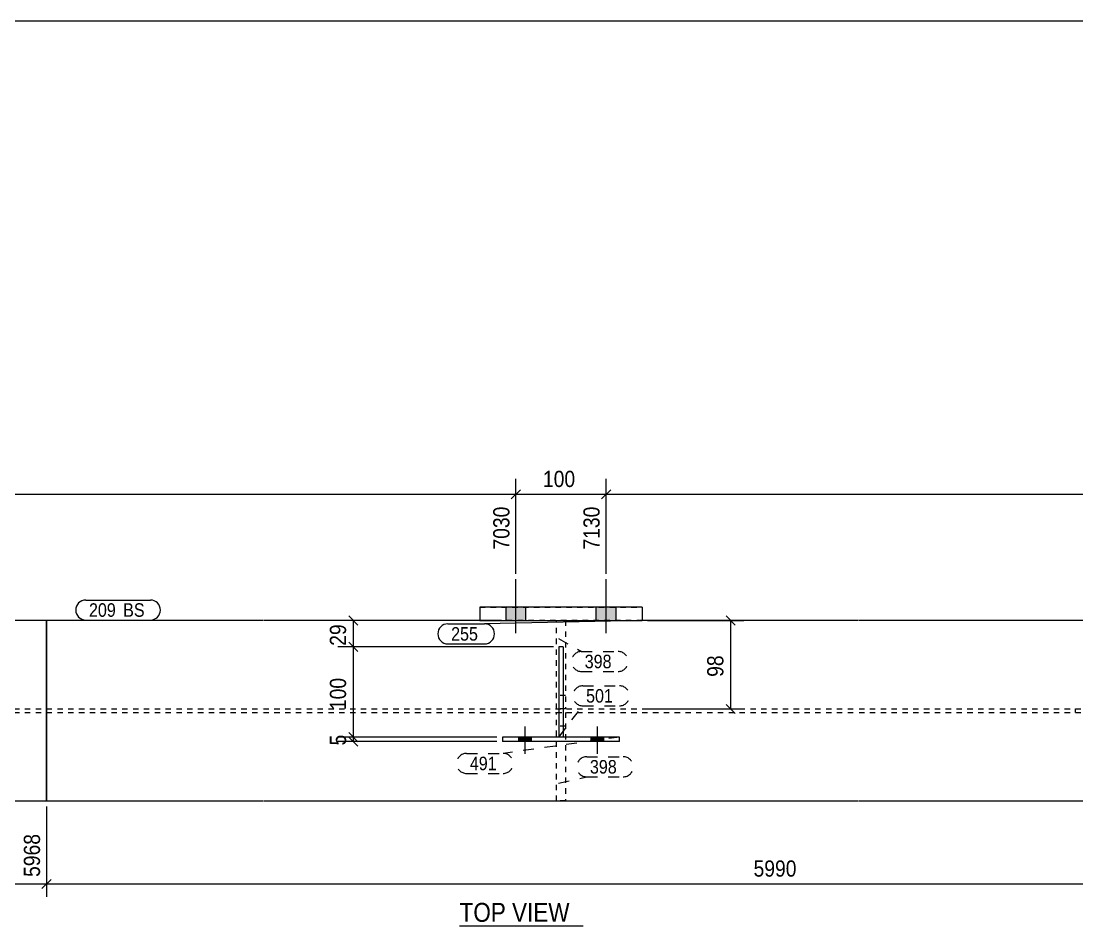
# Model space of a CAD drawing. Header units: millimetres. Extents: x 2 to 825, y 1 to 579.
# Drawn here: x 221.3 to 416.4, y 411.8 to 579 of the extents above; entities that cross this region are included whole.
import ezdxf

# ---------------------------------------------------------------- set-up
doc = ezdxf.new("R2010")
doc.units = ezdxf.units.MM
for name, pattern in [('XKITLINE00', [0]), ('XKITLINE01', [4, 1, -1, 1, -1]), ('XKITLINE02', [4, 2, -2])]:
    doc.linetypes.add(name, pattern=pattern)
for name, color, linetype, lineweight in [('Bolt', 3, 'Continuous', 0), ('Dimensions', 7, 'Continuous', 0), ('DrawingSheet', 5, 'Continuous', 0), ('OtherObjectType', 7, 'Continuous', 0), ('Part', 2, 'Continuous', 0), ('PartMark', 7, 'Continuous', 0)]:
    doc.layers.add(name, color=color, linetype=linetype, lineweight=lineweight)
doc.styles.add('ARIAL', font='ARIAL.TTF')

# ---------------------------------------------------------------- blocks, each defined once
blk = doc.blocks.new('*A24')
at = {"layer": 'Bolt'}
for points in [[(313.25, 445.85), (313.25, 446.68), (315.58, 446.68), (315.58, 445.85)], [(313.25, 445.85), (313.25, 446.68), (315.58, 446.68), (315.58, 445.85)], [(326.58, 445.85), (326.58, 446.68), (328.92, 446.68), (328.92, 445.85)], [(326.58, 445.85), (326.58, 446.68), (328.92, 446.68), (328.92, 445.85)]]:
    blk.add_hatch(color=3, dxfattribs=at).paths.add_polyline_path(points, flags=17)
at = {"layer": 'Bolt', "color": 3, "linetype": 'XKITLINE00', "lineweight": 0}
for p, q in [((314.42, 448.62), (314.42, 443.62)), ((314.42, 448.62), (314.42, 443.62)), ((327.75, 448.62), (327.75, 443.62)), ((327.75, 448.62), (327.75, 443.62)), ((313.25, 446.68), (313.25, 445.85)), ((313.25, 446.68), (313.25, 445.85)), ((315.58, 446.68), (315.58, 445.85)), ((315.58, 446.68), (315.58, 445.85)), ((326.58, 446.68), (326.58, 445.85)), ((326.58, 446.68), (326.58, 445.85)), ((328.92, 446.68), (328.92, 445.85)), ((328.92, 446.68), (328.92, 445.85))]:
    blk.add_line(p, q, dxfattribs=at)
blk = doc.blocks.new('*A25')
at = {"layer": 'Bolt'}
for points in [[(314.58, 470.72), (314.58, 468.22), (310.92, 468.22), (310.92, 470.72)], [(314.58, 470.71), (314.58, 468.21), (310.92, 468.21), (310.92, 470.71)], [(314.58, 470.71), (314.58, 468.21), (310.92, 468.21), (310.92, 470.71)], [(331.25, 470.72), (331.25, 468.22), (327.58, 468.22), (327.58, 470.72)], [(331.25, 470.71), (331.25, 468.21), (327.58, 468.21), (327.58, 470.71)], [(331.25, 470.71), (331.25, 468.21), (327.58, 468.21), (327.58, 470.71)]]:
    blk.add_hatch(color=3, dxfattribs=at).paths.add_polyline_path(points, flags=17)
at = {"layer": 'Bolt', "color": 3, "linetype": 'XKITLINE00', "lineweight": 0}
for p, q in [((312.75, 465.88), (312.75, 475.88)), ((312.75, 465.88), (312.75, 475.88)), ((312.75, 465.88), (312.75, 475.88)), ((329.42, 465.88), (329.42, 475.88)), ((329.42, 465.88), (329.42, 475.88)), ((329.42, 465.88), (329.42, 475.88)), ((310.92, 468.22), (310.92, 470.72)), ((310.92, 468.21), (310.92, 470.71)), ((310.92, 468.21), (310.92, 470.71)), ((314.58, 468.22), (314.58, 470.72)), ((314.58, 468.21), (314.58, 470.71)), ((314.58, 468.21), (314.58, 470.71)), ((327.58, 468.22), (327.58, 470.72)), ((327.58, 468.21), (327.58, 470.71)), ((327.58, 468.21), (327.58, 470.71)), ((331.25, 468.22), (331.25, 470.72)), ((331.25, 468.21), (331.25, 470.71)), ((331.25, 468.21), (331.25, 470.71))]:
    blk.add_line(p, q, dxfattribs=at)
blk = doc.blocks.new('*A28')
at = {"layer": 'Part', "color": 2, "linetype": 'XKITLINE00', "lineweight": 0}
for p, q in [((105.78, 468.22), (63.62, 468.22)), ((63.62, 468.22), (63.62, 434.88)), ((185.88, 468.22), (105.88, 468.22)), ((225.98, 468.22), (185.98, 468.22)), ((225.98, 434.88), (225.98, 468.22)), ((63.62, 434.88), (105.78, 434.88)), ((105.88, 434.88), (185.88, 434.88)), ((185.98, 434.88), (225.98, 434.88))]:
    blk.add_line(p, q, dxfattribs=at)
blk = doc.blocks.new('*A29')
at = {"layer": 'Part', "color": 7, "linetype": 'XKITLINE01', "lineweight": 0}
for p, q in [((185.98, 451.88), (265.98, 451.88)), ((185.98, 451.22), (265.98, 451.22)), ((266.08, 451.88), (376.08, 451.88)), ((266.08, 451.22), (376.08, 451.22)), ((376.18, 451.88), (416.18, 451.88)), ((376.18, 451.22), (416.18, 451.22)), ((416.18, 451.22), (416.18, 451.88))]:
    blk.add_line(p, q, dxfattribs=at)
blk = doc.blocks.new('*A30')
at = {"layer": 'Part', "color": 2, "linetype": 'XKITLINE00', "lineweight": 0}
for p, q in [((321.5, 463.35), (320.67, 463.35)), ((320.67, 463.35), (320.67, 446.68)), ((321.5, 463.35), (321.5, 446.68))]:
    blk.add_line(p, q, dxfattribs=at)
at = {"layer": 'Part', "color": 7, "linetype": 'XKITLINE01', "lineweight": 0}
blk.add_line((321.5, 446.68), (320.67, 446.68), dxfattribs=at)
blk = doc.blocks.new('*A31')
at = {"layer": 'Part', "color": 2, "linetype": 'XKITLINE00', "lineweight": 0}
for p, q in [((331.92, 446.68), (310.25, 446.68)), ((310.25, 446.68), (310.25, 445.85)), ((331.92, 445.85), (310.25, 445.85)), ((331.92, 445.85), (331.92, 446.68))]:
    blk.add_line(p, q, dxfattribs=at)
blk = doc.blocks.new('*A32')
at = {"layer": 'Part', "color": 7, "linetype": 'XKITLINE01', "lineweight": 0}
for p, q in [((320.25, 451.88), (320.25, 468.22)), ((320.25, 468.22), (321.92, 468.22)), ((321.92, 468.22), (321.92, 451.88)), ((321.92, 454.38), (320.25, 454.38)), ((321.92, 451.88), (320.25, 451.88))]:
    blk.add_line(p, q, dxfattribs=at)
blk = doc.blocks.new('*A33')
at = {"layer": 'Part', "color": 7, "linetype": 'XKITLINE01', "lineweight": 0}
for p, q in [((320.25, 451.22), (321.92, 451.22)), ((320.25, 434.88), (320.25, 451.22)), ((321.92, 451.22), (321.92, 434.88)), ((321.92, 448.72), (320.25, 448.72)), ((321.92, 434.88), (320.25, 434.88))]:
    blk.add_line(p, q, dxfattribs=at)
blk = doc.blocks.new('*A34')
at = {"layer": 'Part', "color": 2, "linetype": 'XKITLINE00', "lineweight": 0}
for p, q in [((336.08, 470.72), (306.08, 470.72)), ((306.08, 470.72), (306.08, 468.22)), ((336.08, 470.72), (336.08, 468.22)), ((306.08, 468.22), (336.08, 468.22))]:
    blk.add_line(p, q, dxfattribs=at)
at = {"layer": 'Part', "color": 7, "linetype": 'XKITLINE01', "lineweight": 0}
for p, q in [((306.08, 470.71), (336.08, 470.71)), ((306.08, 468.21), (306.08, 468.22)), ((306.08, 468.22), (306.08, 468.21)), ((336.08, 468.21), (306.08, 468.21)), ((336.08, 468.22), (336.08, 468.21)), ((336.08, 468.22), (336.08, 468.21))]:
    blk.add_line(p, q, dxfattribs=at)
blk = doc.blocks.new('*A35')
at = {"layer": 'Part', "color": 7, "linetype": 'XKITLINE01', "lineweight": 0}
for p, q in [((105.78, 468.22), (63.62, 468.22)), ((63.62, 468.22), (63.62, 434.88)), ((185.88, 468.22), (105.88, 468.22)), ((225.98, 468.22), (185.98, 468.22)), ((225.98, 434.88), (225.98, 468.22)), ((63.62, 434.88), (105.78, 434.88)), ((105.88, 434.88), (185.88, 434.88)), ((185.98, 434.88), (225.98, 434.88))]:
    blk.add_line(p, q, dxfattribs=at)
blk = doc.blocks.new('*A36')
at = {"layer": 'Part', "color": 7, "linetype": 'XKITLINE01', "lineweight": 0}
for p, q in [((265.98, 468.22), (225.98, 468.22)), ((225.98, 468.22), (225.98, 434.88)), ((376.08, 468.22), (266.08, 468.22)), ((456.18, 468.22), (376.18, 468.22)), ((225.98, 434.88), (265.98, 434.88)), ((266.08, 434.88), (376.08, 434.88)), ((376.18, 434.88), (456.18, 434.88))]:
    blk.add_line(p, q, dxfattribs=at)
blk = doc.blocks.new('*A39')
at = {"layer": 'Part', "color": 2, "linetype": 'XKITLINE00', "lineweight": 0}
for p, q in [((265.98, 468.22), (225.98, 468.22)), ((225.98, 468.22), (225.98, 434.88)), ((306.08, 468.22), (266.08, 468.22)), ((376.08, 468.22), (336.08, 468.22)), ((456.18, 468.22), (376.18, 468.22)), ((225.98, 434.88), (265.98, 434.88)), ((266.08, 434.88), (376.08, 434.88)), ((376.18, 434.88), (456.18, 434.88))]:
    blk.add_line(p, q, dxfattribs=at)
at = {"layer": 'Part', "color": 7, "linetype": 'XKITLINE01', "lineweight": 0}
blk.add_line((336.08, 468.22), (306.08, 468.22), dxfattribs=at)
blk = doc.blocks.new('*A41')
at = {"layer": 'Part', "color": 7, "linetype": 'XKITLINE01', "lineweight": 0}
for p, q in [((416.18, 451.22), (416.18, 451.88)), ((416.18, 451.88), (456.18, 451.88)), ((416.18, 451.22), (456.18, 451.22)), ((456.28, 451.88), (536.28, 451.88)), ((456.28, 451.22), (536.28, 451.22)), ((536.38, 451.88), (578.55, 451.88)), ((536.38, 451.22), (578.55, 451.22)), ((578.55, 451.22), (578.55, 451.88))]:
    blk.add_line(p, q, dxfattribs=at)
blk = doc.blocks.new('*A54')
at = {"layer": 'DrawingSheet', "color": 5, "linetype": 'XKITLINE00', "lineweight": 0}
blk.add_line((825, 579), (5, 579), dxfattribs=at)
blk = doc.blocks.new('*A102')
at = {"layer": 'Dimensions', "color": 7, "linetype": 'XKITLINE00', "lineweight": 0}
for p, q in [((281.85, 447.53), (283.55, 445.83)), ((309.25, 446.68), (279.85, 446.68)), ((309.25, 445.85), (279.85, 445.85)), ((281.85, 446.7), (283.55, 445)), ((282.7, 445.85), (282.7, 446.68))]:
    blk.add_line(p, q, dxfattribs=at)
at = {"layer": 'Dimensions', "color": 3}
for p in [(282.7, 446.68), (282.7, 445.85)]:
    blk.add_point(p, dxfattribs=at)
at = {"layer": 'Dimensions', "color": 3, "style": 'ARIAL', "width": 0.85}
blk.add_text('5', height=3, rotation=90.0002, dxfattribs=at).set_placement((281.35, 445.15))
blk = doc.blocks.new('*A103')
at = {"layer": 'Dimensions', "color": 7, "linetype": 'XKITLINE00', "lineweight": 0}
for p, q in [((319.67, 463.35), (279.85, 463.35)), ((281.85, 464.2), (283.55, 462.5)), ((282.7, 446.68), (282.7, 463.35)), ((281.85, 447.53), (283.55, 445.83)), ((309.25, 446.68), (279.85, 446.68))]:
    blk.add_line(p, q, dxfattribs=at)
at = {"layer": 'Dimensions', "color": 3}
for p in [(282.7, 463.35), (282.7, 446.68)]:
    blk.add_point(p, dxfattribs=at)
at = {"layer": 'Dimensions', "color": 3, "style": 'ARIAL', "width": 0.85}
blk.add_text('100', height=3, rotation=90.0002, dxfattribs=at).set_placement((281.35, 451.68))
blk = doc.blocks.new('*A104')
at = {"layer": 'Dimensions', "color": 7, "linetype": 'XKITLINE00', "lineweight": 0}
for p, q in [((281.85, 469.07), (283.55, 467.37)), ((309.25, 468.22), (279.85, 468.22)), ((282.7, 463.35), (282.7, 468.22)), ((319.67, 463.35), (279.85, 463.35)), ((281.85, 464.2), (283.55, 462.5))]:
    blk.add_line(p, q, dxfattribs=at)
at = {"layer": 'Dimensions', "color": 3}
for p in [(282.7, 468.22), (282.7, 463.35)]:
    blk.add_point(p, dxfattribs=at)
at = {"layer": 'Dimensions', "color": 3, "style": 'ARIAL', "width": 0.85}
blk.add_text('29', height=3, rotation=90.0002, dxfattribs=at).set_placement((281.35, 463.56))
blk = doc.blocks.new('*A105')
at = {"layer": 'Dimensions', "color": 7, "linetype": 'XKITLINE00', "lineweight": 0}
for p, q in [((312.75, 476.88), (312.75, 494.4)), ((313.6, 492.4), (311.9, 490.7)), ((63.62, 491.55), (312.75, 491.55))]:
    blk.add_line(p, q, dxfattribs=at)
at = {"layer": 'Dimensions', "color": 3}
blk.add_point((312.75, 491.55), dxfattribs=at)
at = {"layer": 'Dimensions', "color": 3, "style": 'ARIAL', "width": 0.85}
blk.add_text('7030', height=3, rotation=90.0002, dxfattribs=at).set_placement((311.55, 481.35))
blk = doc.blocks.new('*A106')
at = {"layer": 'Dimensions', "color": 7, "linetype": 'XKITLINE00', "lineweight": 0}
for p, q in [((312.75, 476.88), (312.75, 494.4)), ((329.42, 476.88), (329.42, 494.4)), ((313.6, 492.4), (311.9, 490.7)), ((330.27, 492.4), (328.57, 490.7)), ((312.75, 491.55), (329.42, 491.55))]:
    blk.add_line(p, q, dxfattribs=at)
at = {"layer": 'Dimensions', "color": 3}
for p in [(312.75, 491.55), (329.42, 491.55)]:
    blk.add_point(p, dxfattribs=at)
at = {"layer": 'Dimensions', "color": 3, "style": 'ARIAL', "width": 0.85}
blk.add_text('100', height=3, dxfattribs=at).set_placement((317.75, 492.9))
blk.add_text('7130', height=3, rotation=90.0002, dxfattribs=at).set_placement((328.22, 481.35))
blk = doc.blocks.new('*A107')
at = {"layer": 'Dimensions', "color": 7, "linetype": 'XKITLINE00', "lineweight": 0}
for p, q in [((329.42, 476.88), (329.42, 494.4)), ((330.27, 492.4), (328.57, 490.7)), ((329.42, 491.55), (578.55, 491.55))]:
    blk.add_line(p, q, dxfattribs=at)
at = {"layer": 'Dimensions', "color": 3}
blk.add_point((329.42, 491.55), dxfattribs=at)
blk = doc.blocks.new('*A108')
at = {"layer": 'Dimensions', "color": 7, "linetype": 'XKITLINE00', "lineweight": 0}
for p, q in [((63.62, 433.88), (63.62, 417.15)), ((63.62, 433.88), (63.62, 417.15)), ((225.98, 433.88), (225.98, 417.15)), ((64.47, 420.4), (62.77, 418.7)), ((66.12, 420.05), (63.62, 419.55)), ((226.83, 420.4), (225.13, 418.7)), ((63.62, 419.55), (225.98, 419.55)), ((66.12, 419.05), (63.62, 419.55)), ((70.84, 419.55), (63.62, 419.55))]:
    blk.add_line(p, q, dxfattribs=at)
at = {"layer": 'Dimensions', "color": 3}
for p in [(63.62, 419.55), (225.98, 419.55)]:
    blk.add_point(p, dxfattribs=at)
at = {"layer": 'Dimensions', "color": 7}
blk.add_point((63.62, 419.55), dxfattribs=at)
at = {"layer": 'Dimensions', "color": 3, "style": 'ARIAL', "width": 0.85}
blk.add_text('5968', height=3, rotation=90.0002, dxfattribs=at).set_placement((224.78, 420.85))
for s, p in [('RD', (65.06, 420.75)), ('5968', (140.35, 420.9))]:
    blk.add_text(s, height=3, dxfattribs=at).set_placement(p)
blk = doc.blocks.new('*A109')
at = {"layer": 'Dimensions', "color": 7, "linetype": 'XKITLINE00', "lineweight": 0}
for p, q in [((225.98, 433.88), (225.98, 417.15)), ((226.83, 420.4), (225.13, 418.7)), ((225.98, 419.55), (496.28, 419.55))]:
    blk.add_line(p, q, dxfattribs=at)
at = {"layer": 'Dimensions', "color": 3}
blk.add_point((225.98, 419.55), dxfattribs=at)
at = {"layer": 'Dimensions', "color": 3, "style": 'ARIAL', "width": 0.85}
blk.add_text('5990', height=3, dxfattribs=at).set_placement((356.68, 420.9))
blk = doc.blocks.new('*A111')
at = {"layer": 'Dimensions', "color": 7, "linetype": 'XKITLINE00', "lineweight": 0}
for p, q in [((351.6, 469.07), (353.3, 467.37)), ((337.08, 468.22), (354.85, 468.22)), ((352.45, 451.88), (352.45, 468.22)), ((337.08, 451.88), (354.85, 451.88)), ((351.6, 452.73), (353.3, 451.03))]:
    blk.add_line(p, q, dxfattribs=at)
at = {"layer": 'Dimensions', "color": 3}
for p in [(352.45, 468.22), (352.45, 451.88)]:
    blk.add_point(p, dxfattribs=at)
at = {"layer": 'Dimensions', "color": 3, "style": 'ARIAL', "width": 0.85}
blk.add_text('98', height=3, rotation=90.0002, dxfattribs=at).set_placement((351.1, 457.82))
blk = doc.blocks.new('*A119')
at = {"layer": 'PartMark', "color": 7, "linetype": 'XKITLINE00', "lineweight": 0}
for p, q in [((300.17, 467.61), (306.94, 467.61)), ((336.08, 468.22), (306.94, 467.61)), ((300.17, 463.91), (306.94, 463.91))]:
    blk.add_line(p, q, dxfattribs=at)
for centre, start, end in [((300.17, 465.76), 90, 270), ((306.94, 465.76), 270, 90)]:
    blk.add_arc(centre, 1.85, start, end, dxfattribs=at)
at = {"layer": 'PartMark', "color": 3, "style": 'ARIAL', "width": 0.85}
blk.add_text('255', height=2.5, dxfattribs=at).set_placement((300.77, 464.51))
blk = doc.blocks.new('*A120')
at = {"layer": 'PartMark', "color": 7, "linetype": 'XKITLINE02', "lineweight": 0}
for p, q in [((325.83, 443.05), (332.59, 443.05)), ((320.63, 438.2), (325.83, 439.35)), ((325.83, 439.35), (332.59, 439.35))]:
    blk.add_line(p, q, dxfattribs=at)
for centre, start, end in [((325.83, 441.2), 90, 270), ((332.59, 441.2), 270, 90)]:
    blk.add_arc(centre, 1.85, start, end, dxfattribs=at)
at = {"layer": 'PartMark', "color": 3, "style": 'ARIAL', "width": 0.85}
blk.add_text('398', height=2.5, dxfattribs=at).set_placement((326.43, 439.95))
blk = doc.blocks.new('*A121')
at = {"layer": 'PartMark', "color": 7, "linetype": 'XKITLINE02', "lineweight": 0}
for p, q in [((320.63, 464.9), (324.87, 462.51)), ((324.87, 462.51), (331.64, 462.51)), ((324.87, 458.81), (331.64, 458.81))]:
    blk.add_line(p, q, dxfattribs=at)
for centre, start, end in [((324.87, 460.66), 90, 270), ((331.64, 460.66), 270, 90)]:
    blk.add_arc(centre, 1.85, start, end, dxfattribs=at)
at = {"layer": 'PartMark', "color": 3, "style": 'ARIAL', "width": 0.85}
blk.add_text('398', height=2.5, dxfattribs=at).set_placement((325.47, 459.41))
blk = doc.blocks.new('*A122')
at = {"layer": 'PartMark', "color": 7, "linetype": 'XKITLINE02', "lineweight": 0}
for p, q in [((331.92, 446.68), (310.39, 443.67)), ((303.63, 443.67), (310.39, 443.67)), ((303.63, 439.97), (310.39, 439.97))]:
    blk.add_line(p, q, dxfattribs=at)
for centre, start, end in [((303.63, 441.82), 90, 270), ((310.39, 441.82), 270, 90)]:
    blk.add_arc(centre, 1.85, start, end, dxfattribs=at)
at = {"layer": 'PartMark', "color": 3, "style": 'ARIAL', "width": 0.85}
blk.add_text('491', height=2.5, dxfattribs=at).set_placement((304.23, 440.57))
blk = doc.blocks.new('*A123')
at = {"layer": 'PartMark', "color": 7, "linetype": 'XKITLINE02', "lineweight": 0}
for p, q in [((325.12, 456.16), (331.89, 456.16)), ((320.67, 446.68), (325.12, 452.46)), ((325.12, 452.46), (331.89, 452.46))]:
    blk.add_line(p, q, dxfattribs=at)
for centre, start, end in [((325.12, 454.31), 90, 270), ((331.89, 454.31), 270, 90)]:
    blk.add_arc(centre, 1.85, start, end, dxfattribs=at)
at = {"layer": 'PartMark', "color": 3, "style": 'ARIAL', "width": 0.85}
blk.add_text('501', height=2.5, dxfattribs=at).set_placement((325.72, 453.06))
blk = doc.blocks.new('*A126')
at = {"layer": 'PartMark', "color": 7, "linetype": 'XKITLINE00', "lineweight": 0}
for p, q in [((233.23, 472.02), (245.19, 472.02)), ((233.23, 468.32), (245.19, 468.32))]:
    blk.add_line(p, q, dxfattribs=at)
for centre, start, end in [((233.23, 470.17), 90, 270), ((245.19, 470.17), 270, 90)]:
    blk.add_arc(centre, 1.85, start, end, dxfattribs=at)
at = {"layer": 'PartMark', "color": 3, "style": 'ARIAL', "width": 0.85}
for s, p in [('209', (233.83, 468.92)), ('BS', (240.15, 468.92))]:
    blk.add_text(s, height=2.5, dxfattribs=at).set_placement(p)
blk = doc.blocks.new('*A128')
at = {"layer": 'OtherObjectType', "color": 7, "linetype": 'XKITLINE00', "lineweight": 0}
blk.add_line((302.34, 411.8), (325.16, 411.8), dxfattribs=at)
at = {"layer": 'OtherObjectType', "color": 7, "style": 'ARIAL', "width": 0.85}
blk.add_text('TOP VIEW', height=3.5, dxfattribs=at).set_placement((302.34, 412.55))

msp = doc.modelspace()

# ---------------------------------------------------------------- block references
at = {"lineweight": 0}
for name in ['*A54', '*A105', '*A106', '*A107', '*A25', '*A126', '*A34', '*A104', '*A111', '*A28', '*A35', '*A36', '*A39', '*A119', '*A32', '*A121', '*A103', '*A30', '*A123', '*A33', '*A41', '*A102', '*A24', '*A122', '*A31', '*A120', '*A108', '*A109', '*A128']:
    msp.add_blockref(name, (0, 0), dxfattribs=at)
at = {"layer": 'Part', "lineweight": 0}
msp.add_blockref('*A29', (0, 0), dxfattribs=at)

doc.saveas('drawing.dxf')
